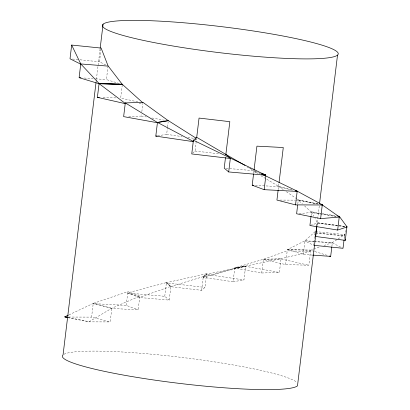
<?xml version="1.0" encoding="UTF-8"?>
<svg xmlns="http://www.w3.org/2000/svg" width="410" height="410" viewBox="0 0 410 410"><rect width="100%" height="100%" fill="white"/><g stroke="black" fill="none" stroke-linecap="round" stroke-linejoin="round"><path stroke-width="0.31" stroke-dasharray="2.05 1.54" d="M96.089 81.938L96.319 80.032M96.396 79.396L100.086 48.928M105.754 64.959L99.481 61.797L100.988 49.328M119.269 83.496L106.405 79.591L107.917 67.122M67.927 317.637L88.852 321.855L111.843 308.217L139.83 296.117L138.17 309.832L111.817 308.453L93.208 303.636L126.218 305.363L138.17 309.832M68.926 314.875L93.234 303.405L111.843 308.217L110.187 321.932L91.573 317.12L93.234 303.405L127.879 291.648L139.83 296.117M122.262 84.962L120.678 98.057L137.95 101.967M128.689 116.466L141.312 116.066L141.537 114.195M141.839 111.699L142.818 103.597M126.218 305.363L127.879 291.648M157.609 135.828L166.655 134.337L167.485 127.479M167.562 126.854L168.161 121.867M164.758 296.292L166.419 282.577L127.735 292.822L139.687 297.291L170.893 286.395L169.238 300.11L139.661 297.527L127.71 293.058L164.758 296.292L169.238 300.11M192.7 153.109L195.058 151.034L196.492 139.19M201.638 290.326L203.298 276.612L206.604 273.711L204.944 287.425L201.638 290.326L170.857 286.718L166.378 282.9L204.944 287.425M310.493 251.535L281.05 258.715L245.636 266.085L243.96 279.948L206.512 274.444L203.211 277.344L233.105 281.742L234.781 267.879L263.379 259.279L287.21 250.823L310.493 251.535L308.832 265.249L285.55 264.542L263.348 259.51L281.019 258.951L308.832 265.249M253.641 173.363L253.867 171.493L259.843 173.727M261.718 272.993L263.379 259.279L281.05 258.715L279.389 272.43L261.718 272.993L234.756 268.114L245.61 266.321L279.389 272.43M278.211 189.471L278.969 183.219M285.55 264.542L287.21 250.823M312.891 255.122L303.369 254.446L287.446 249.608L305.03 240.731L315.218 231.568L313.558 245.282L304.999 240.967L313.891 241.592M297.819 203.801L298.29 199.911L297.255 199.198M303.369 254.446L305.03 240.731L313.916 241.362M311.113 215.552L311.564 211.816L336.8 215.926M314.352 251.422L310.729 250.32L313.153 249.259M316.853 225.864L319.313 205.548M316.94 225.879L317.319 222.758L345.681 226.504M331.88 246.405L332.331 242.664L337.481 239.302M344.082 239.578L344.687 234.592L315.843 231.629M315.075 232.742L315.638 230.246M316.761 225.254L317.319 222.758M345.984 230.307L344.543 235.765L316.956 232.931M195.16 139.738L196.103 138.908M195.134 139.974L196.549 138.729M203.237 277.114L206.543 274.208L245.621 266.233L203.237 277.114L234.766 268.027L245.621 266.233M337.994 238.963L344.687 234.592M313.752 249.054L319.744 246.994M323.941 245.549L332.331 242.664L314.552 241.403M310.472 225.341L317.279 223.081L345.01 226.74M203.298 276.612L170.883 286.482L166.409 282.664L206.604 273.711M234.781 267.879L245.636 266.085M233.105 281.742L243.96 279.948M299.09 213.569L311.477 212.549L336.077 216.562M139.092 103.202L142.249 103.105M280.066 200.08L295.123 200.136M295.753 200.136L298.265 200.147L317.34 203.99M68.665 317.032L91.573 317.12M88.852 321.855L110.187 321.932M103.064 97.518L116.906 97.939M287.477 249.372L310.754 250.085M287.446 249.608L310.729 250.32M255.343 185.371L278.559 186.586L292.366 190.158M84.183 78.018L93.075 78.648M95.612 78.828L106.405 79.591M314.526 241.639L332.305 242.899L342.463 248.019M226.1 168.295L253.79 170.709L258.566 172.497M72.519 59.03L79.417 59.737M80.042 59.804L99.481 61.797M315.674 233.039L344.513 236.001L345.061 239.132M195.058 151.034L219.56 153.909M345.041 226.504L317.309 222.85L315.013 218.433M166.655 134.337L182.224 136.622M187.831 137.447L194.058 138.365M336.108 216.326L311.503 212.313L304.205 205.553M141.312 116.066L146.324 116.973M151.972 117.993L165.768 120.489M298.29 199.911L317.986 203.878M317.965 204.026L298.275 200.059L302.38 203.862M67.952 317.407L88.878 321.619M266.766 179.247L278.59 186.35L292.397 189.927M314.957 251.607L327.047 255.276M254.415 170.698L257.403 171.816M259.166 172.723L260.96 173.389M247.112 166.978L253.816 170.478M249.434 167.957L252.719 169.848M253.867 171.493L257.629 173.753M260.852 175.695L266.228 178.924M278.59 186.35L284.289 190.276M286.364 191.706L296.737 198.84M166.419 282.577L170.893 286.395M311.564 211.816L313.86 216.229M64.057 354.235A118.797 13.038 6.9 0 1 181.476 357.377A118.797 13.038 6.9 0 1 296.886 382.33"/><path stroke-width="0.61" d="M71.673 45.059L80.765 63.945L79.104 77.659L99.051 83.717L122.329 84.429L108.066 65.877L101.142 48.083L71.673 45.059L70.013 58.773L80.734 64.18M67.927 317.637L64.877 316.786L68.347 315.146M96.012 82.574L63.058 354.896A118.797 13.038 6.9 0 0 167.213 381.848A118.797 13.038 6.9 0 0 297.496 385.83L316.776 226.499M100.163 48.293L103.079 24.169M125.209 103.643L97.401 97.344L99.076 83.481L80.765 63.945L108.04 66.112M168.305 120.709L142.967 102.351L125.301 102.91L123.641 116.624L157.419 122.733M193.243 141.635L155.8 136.13L157.46 122.411L168.315 120.622L196.041 138.16M225.843 154.647L229.831 121.678L199.05 118.07L196.718 137.319L193.417 140.225L191.757 153.94L230.317 158.465M225.495 157.527L224.214 168.126L228.688 171.944L265.736 175.178L193.417 140.225M228.688 171.944L230.348 158.229L225.869 154.411L196.718 137.319M295.969 191.091L297.168 191.403L264.158 189.676L252.206 185.207L253.564 173.989M254.021 170.227L256.932 146.15L283.284 147.528L279.041 182.593M264.158 189.676L265.818 175.962L261.636 174.399M278.134 190.091L276.929 200.07L295.538 204.882L322.265 204.985L321.035 204.733M295.538 204.882L297.199 191.168L265.818 175.962M297.67 205.046L296.614 213.774L320.615 218.612L339.234 217.074M311.036 216.178L309.904 225.531L337.661 230.056L346.901 226.991M319.544 203.647L337.517 55.104A118.797 13.038 6.9 0 0 173.005 21.956A118.797 13.038 6.9 0 0 150.373 41.851A118.797 13.038 6.9 0 0 337.517 55.104M316.868 226.499L315.659 236.478L345.281 240.383L346.942 226.668L346.619 227.883M320.615 218.612L322.291 204.749L297.199 191.168L295.4 190.701M312.891 255.122L330.675 256.378L331.803 247.03M337.661 230.056L339.321 216.342L337.43 216.034M344.005 240.198L343.026 248.306L314.188 245.344M158.05 122.4L167.7 120.806M155.8 136.13L157.004 135.93M64.847 317.017L66.123 317.022M99.076 83.481L122.359 84.194M97.401 97.344L99.287 97.401M252.206 185.207L253.462 185.274M79.74 77.705L81.006 77.792M321.061 204.498L322.291 204.749M321.045 204.646L322.275 204.892L339.26 216.839M64.877 316.786L67.952 317.407M329.466 256.014L330.675 256.378M261.585 173.379L265.767 174.942M264.542 174.732L265.736 175.178M157.46 122.411L193.274 141.399M225.869 154.411L245.047 165.435M125.301 102.91L157.445 122.503M125.24 103.407L99.061 83.63L122.339 84.342L142.911 102.849M339.321 216.342L346.932 226.756M345.061 239.132L345.281 240.383"/></g></svg>
